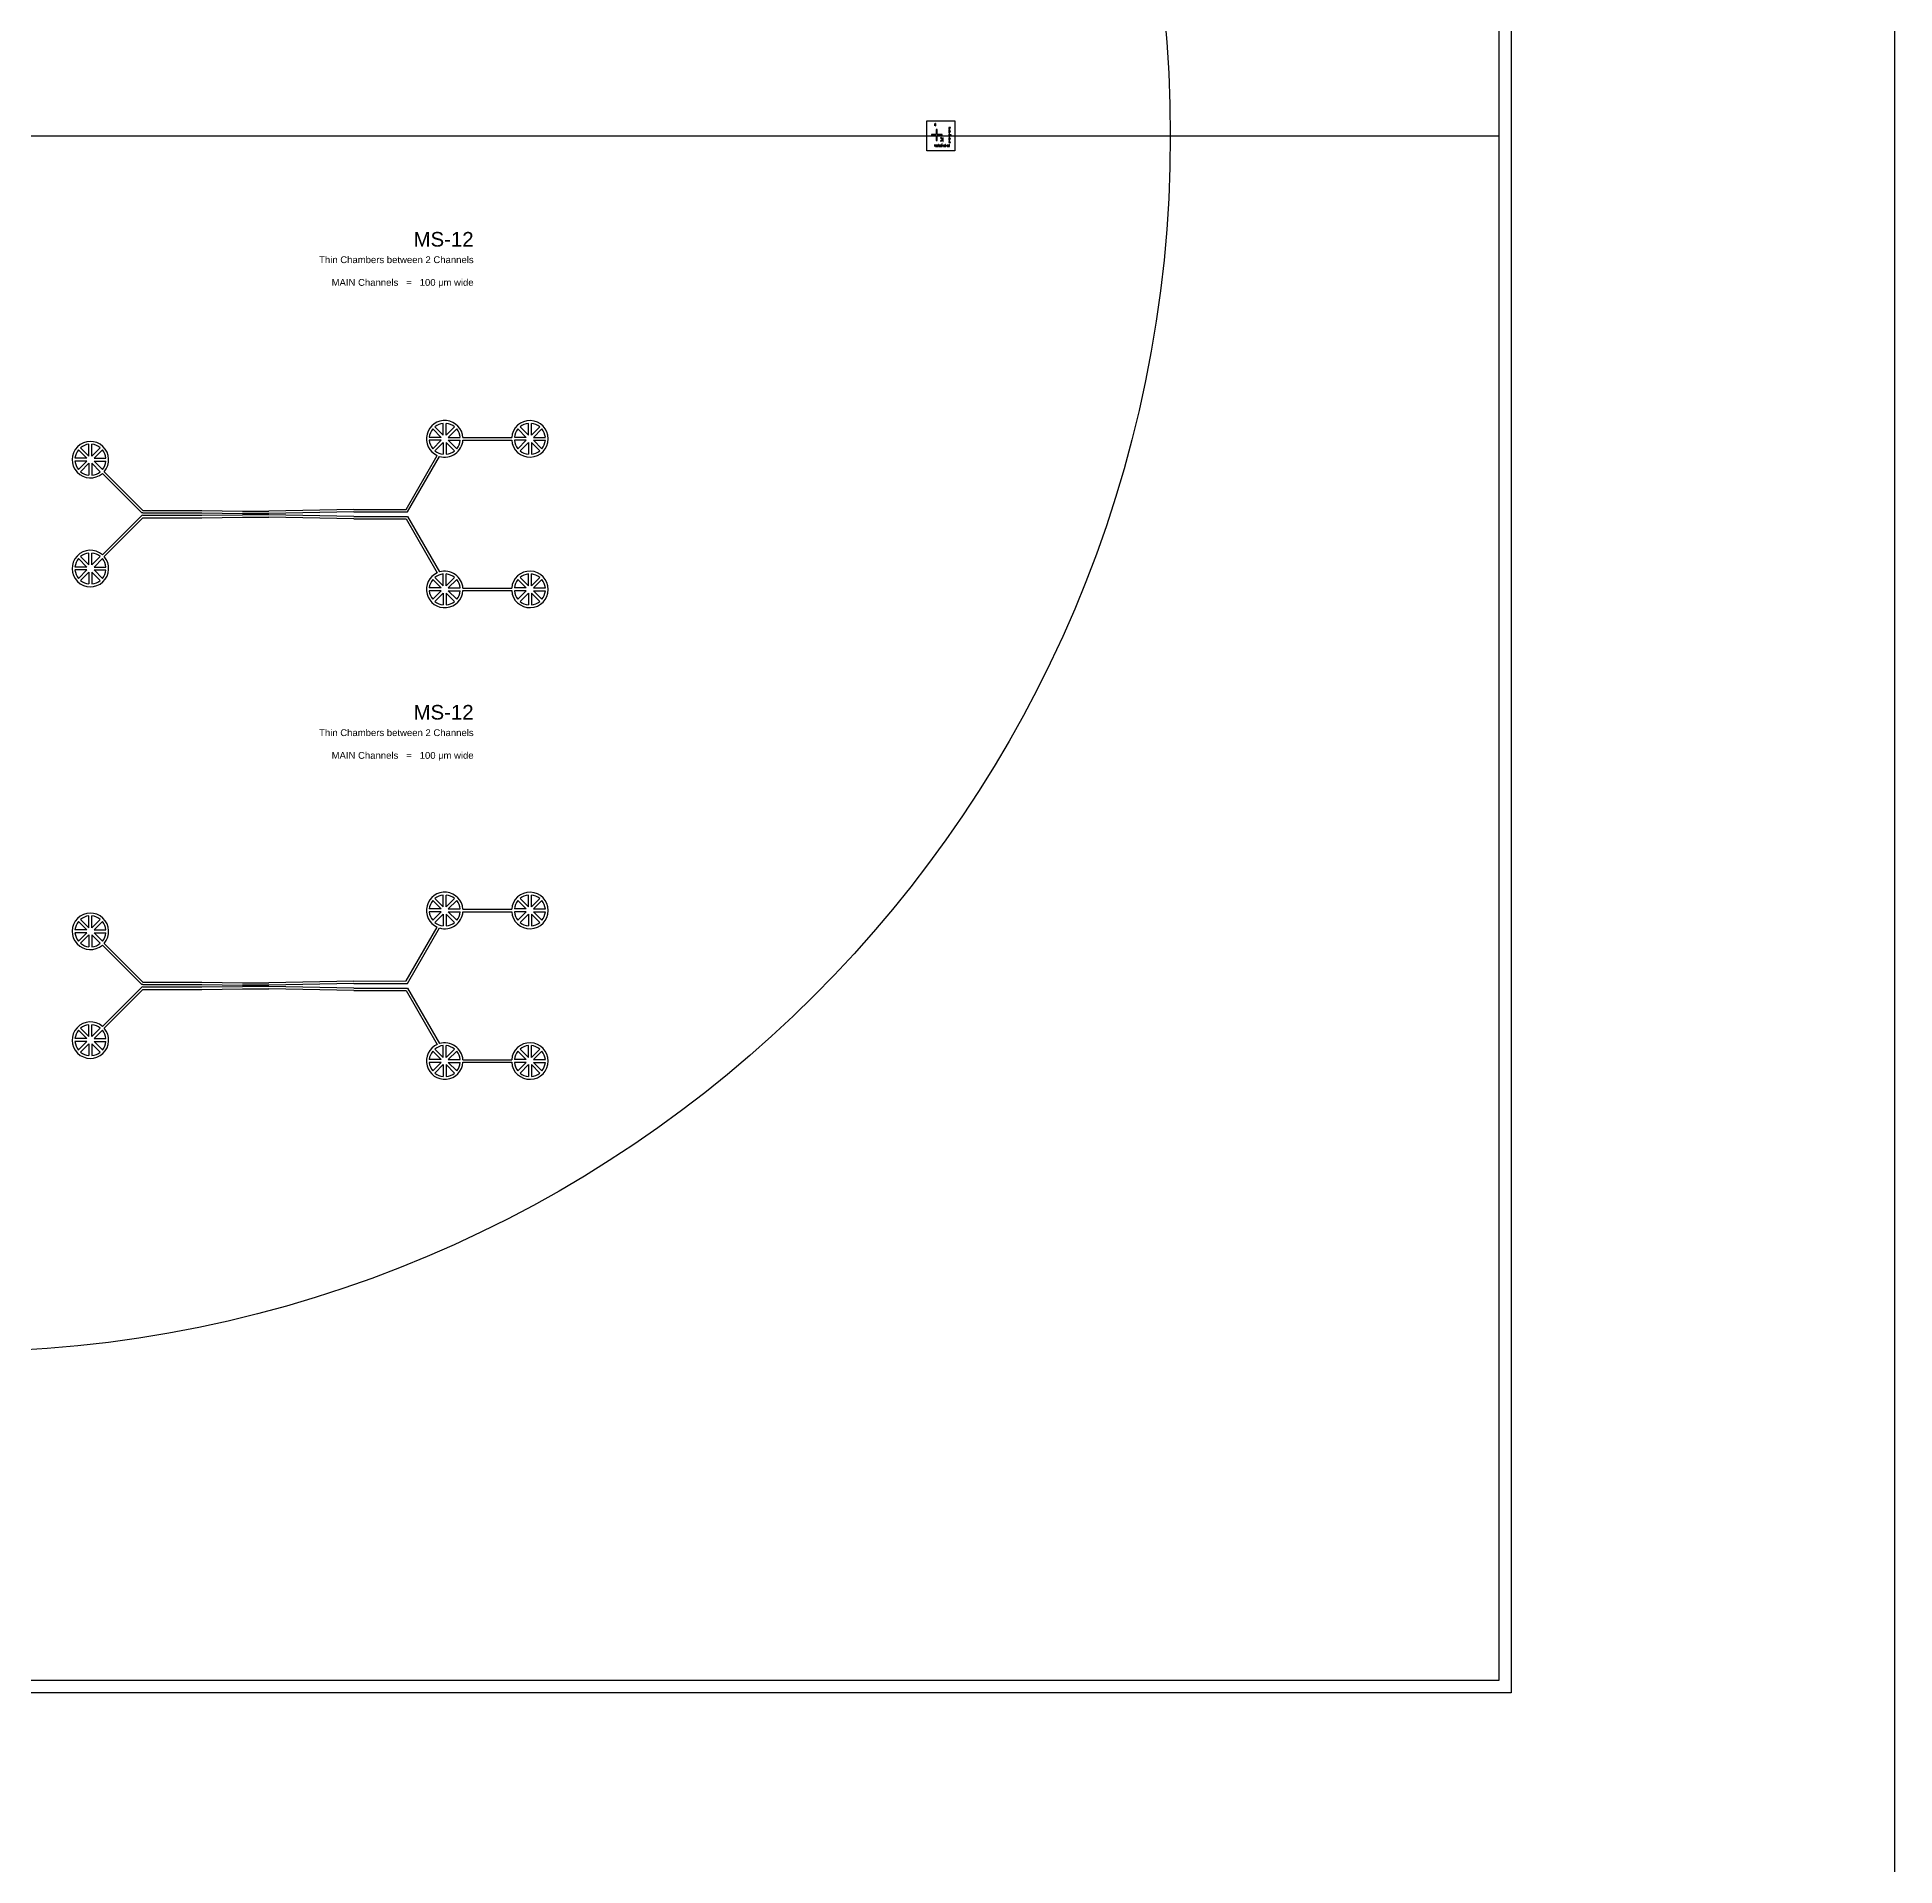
# Model space of a CAD drawing. Header units: millimetres. Extents: x 1000 to 444771, y -11148 to 590229.
# Drawn here: x 368440 to 444771, y 439885 to 515057 of the extents above; entities that cross this region are included whole.
import ezdxf

# ---------------------------------------------------------------- set-up
doc = ezdxf.new("R2010")
doc.units = ezdxf.units.MM
doc.layers.add('CLEAR', color=140, linetype='Continuous')
doc.layers.add('MASK', color=20, linetype='Continuous')
doc.styles.get("Standard").update_dxf_attribs({"font": 'arial.ttf'})

msp = doc.modelspace()

# ---------------------------------------------------------------- linework, layer by layer
for p, q in [((444771, -11148), (444771, 590229)), ((301500, 511000), (428500, 511000))]:
    msp.add_line(p, q)
msp.add_circle((365000, 511000), 50000)
at = {"layer": 'CLEAR'}
for p, q in [((429000, 575000), (429000, 447000)), ((405000, 511610), (406145, 511610)), ((405000, 510390), (405000, 511610)), ((406145, 511610), (406145, 510390)), ((406145, 510390), (405000, 510390)), ((385934, 498595), (387938, 498595)), ((385934, 498495), (387938, 498495)), ((383603, 495646), (384881, 497860)), ((383661, 495546), (384976, 497825)), ((372714, 495530), (371121, 497122)), ((372784, 495600), (371192, 497192)), ((372784, 495600), (375204, 495600)), ((372784, 495500), (375204, 495500)), ((372784, 495400), (375204, 495400)), ((375204, 495600), (376884, 495575)), ((375204, 495500), (376884, 495475)), ((375204, 495400), (376884, 495425)), ((376884, 495575), (377954, 495575)), ((377954, 495475), (376884, 495475)), ((377954, 495425), (376884, 495425)), ((381454, 495645), (377954, 495575)), ((381454, 495545), (377954, 495475)), ((381454, 495355), (377954, 495425)), ((381454, 495645), (383603, 495646)), ((381454, 495545), (383661, 495546)), ((372714, 495371), (371121, 493779)), ((372784, 495300), (371192, 493708)), ((372784, 495300), (375204, 495300)), ((375204, 495300), (376884, 495325)), ((376884, 495325), (377954, 495325)), ((381454, 495255), (377954, 495325)), ((381454, 495355), (383661, 495354)), ((381454, 495255), (383603, 495254)), ((383603, 495254), (384881, 493041)), ((383661, 495354), (384976, 493075)), ((385934, 492405), (387938, 492405)), ((385934, 492305), (387938, 492305)), ((385934, 479208), (387938, 479208)), ((385934, 479108), (387938, 479108)), ((383603, 476259), (384881, 478473)), ((383661, 476159), (384976, 478438)), ((372714, 476143), (371121, 477735)), ((372784, 476213), (371192, 477805)), ((372714, 475984), (371121, 474392)), ((372784, 475913), (371192, 474321)), ((372784, 476213), (375204, 476213)), ((372784, 476113), (375204, 476113)), ((372784, 476013), (375204, 476013)), ((372784, 475913), (375204, 475913)), ((375204, 476213), (376884, 476188)), ((375204, 476113), (376884, 476088)), ((375204, 476013), (376884, 476038)), ((375204, 475913), (376884, 475938)), ((376884, 476188), (377954, 476188)), ((377954, 476088), (376884, 476088)), ((377954, 476038), (376884, 476038)), ((376884, 475938), (377954, 475938)), ((381454, 476258), (377954, 476188)), ((381454, 476158), (377954, 476088)), ((381454, 475968), (377954, 476038)), ((381454, 475868), (377954, 475938)), ((381454, 476258), (383603, 476259)), ((381454, 476158), (383661, 476159)), ((381454, 475968), (383661, 475967)), ((381454, 475868), (383603, 475867)), ((383603, 475867), (384881, 473654)), ((383661, 475967), (384976, 473688)), ((385934, 473018), (387938, 473018)), ((385934, 472918), (387938, 472918)), ((429000, 447000), (301000, 447000))]:
    msp.add_line(p, q, dxfattribs=at)
for points in [[(372784, 495500, -0.198912), (372714, 495530, 0.586272)], [(372784, 495400, 0.198912), (372714, 495371, -0.586272)], [(372784, 476113, -0.198912), (372714, 476143, 0.586272)], [(372784, 476013, 0.198912), (372714, 475984, -0.586272)]]:
    msp.add_lwpolyline(points, format="xyb", dxfattribs=at)
for centre, start, end in [((385186, 498545), 3.82255, 245.99309), ((388686, 498545), 183.82255, 176.17745), ((385186, 498545), 253.7533, 356.17745), ((370628, 497686), 318.82255, 311.17745), ((370628, 493214), 48.82255, 41.17745), ((385186, 492355), 3.82255, 106.2467), ((388686, 492355), 183.82255, 176.17745), ((385186, 492355), 114.00691, 356.17745), ((385186, 479158), 3.82255, 245.99309), ((388686, 479158), 183.82255, 176.17745), ((370628, 478299), 318.82255, 311.17745), ((385186, 479158), 253.7533, 356.17745), ((370628, 473827), 48.82255, 41.17745), ((385186, 472968), 114.00691, 356.17745), ((385186, 472968), 3.82255, 106.2467), ((388686, 472968), 183.82255, 176.17745)]:
    msp.add_arc(centre, 750, start, end, dxfattribs=at)
at = {"layer": 'MASK'}
for p, q in [((428500, 574500), (428500, 447500)), ((405331, 511510), (405319, 511510)), ((405319, 511510), (405319, 511410)), ((405331, 511410), (405331, 511510)), ((405368, 511510), (405356, 511510)), ((405356, 511510), (405356, 511410)), ((405368, 511410), (405368, 511510)), ((405383, 511057), (405183, 511057)), ((405183, 511057), (405183, 511013)), ((405183, 511013), (405383, 511013)), ((405319, 511410), (405331, 511410)), ((405356, 511410), (405368, 511410)), ((405427, 511257), (405383, 511257)), ((405383, 511257), (405383, 511057)), ((405383, 511013), (405383, 510813)), ((405383, 510813), (405427, 510813)), ((405427, 511057), (405427, 511257)), ((405627, 511057), (405427, 511057)), ((405427, 510813), (405427, 511013)), ((405427, 511013), (405627, 511013)), ((405577, 510932), (405563, 510918)), ((405634, 510847), (405563, 510918)), ((405634, 510847), (405563, 510776)), ((405577, 510762), (405563, 510776)), ((405648, 510861), (405577, 510932)), ((405648, 510833), (405577, 510762)), ((405630, 510665), (405618, 510665)), ((405618, 510665), (405618, 510565)), ((405627, 511013), (405627, 511057)), ((405630, 510565), (405630, 510665)), ((405668, 510922), (405648, 510922)), ((405648, 510922), (405648, 510861)), ((405648, 510833), (405648, 510772)), ((405648, 510772), (405668, 510772)), ((405668, 510772), (405668, 510922)), ((405970, 511341), (405895, 511341)), ((405895, 511341), (405895, 511329)), ((405895, 511329), (405970, 511329)), ((405945, 511311), (405895, 511311)), ((405895, 511311), (405895, 511299)), ((405895, 511299), (405945, 511299)), ((405945, 511281), (405895, 511281)), ((405895, 511281), (405895, 511269)), ((405895, 511269), (405945, 511269)), ((405945, 511251), (405895, 511251)), ((405895, 511251), (405895, 511239)), ((405895, 511239), (405945, 511239)), ((405945, 511221), (405895, 511221)), ((405895, 511221), (405895, 511209)), ((405895, 511209), (405945, 511209)), ((405970, 511191), (405895, 511191)), ((405895, 511191), (405895, 511179)), ((405895, 511179), (405970, 511179)), ((405945, 511161), (405895, 511161)), ((405895, 511161), (405895, 511149)), ((405895, 511149), (405945, 511149)), ((405945, 511131), (405895, 511131)), ((405895, 511131), (405895, 511119)), ((405895, 511119), (405945, 511119)), ((405945, 511101), (405895, 511101)), ((405895, 511101), (405895, 511089)), ((405895, 511089), (405945, 511089)), ((405945, 511071), (405895, 511071)), ((405895, 511071), (405895, 511059)), ((405895, 511059), (405945, 511059)), ((405995, 511041), (405895, 511041)), ((405895, 511041), (405895, 511029)), ((405895, 511029), (405995, 511029)), ((405945, 511011), (405895, 511011)), ((405895, 511011), (405895, 510999)), ((405895, 510999), (405945, 510999)), ((405945, 510981), (405895, 510981)), ((405895, 510981), (405895, 510969)), ((405895, 510969), (405945, 510969)), ((405945, 510951), (405895, 510951)), ((405895, 510951), (405895, 510939)), ((405895, 510939), (405945, 510939)), ((405945, 510921), (405895, 510921)), ((405895, 510921), (405895, 510909)), ((405895, 510909), (405945, 510909)), ((405970, 510891), (405895, 510891)), ((405895, 510891), (405895, 510879)), ((405895, 510879), (405970, 510879)), ((405945, 510861), (405895, 510861)), ((405895, 510861), (405895, 510849)), ((405895, 510849), (405945, 510849)), ((405945, 510831), (405895, 510831)), ((405895, 510831), (405895, 510819)), ((405895, 510819), (405945, 510819)), ((405945, 510801), (405895, 510801)), ((405895, 510801), (405895, 510789)), ((405895, 510789), (405945, 510789)), ((405945, 510771), (405895, 510771)), ((405895, 510771), (405895, 510759)), ((405895, 510759), (405945, 510759)), ((405970, 510741), (405895, 510741)), ((405895, 510741), (405895, 510729)), ((405895, 510729), (405970, 510729)), ((405945, 511299), (405945, 511311)), ((405945, 511269), (405945, 511281)), ((405945, 511239), (405945, 511251)), ((405945, 511209), (405945, 511221)), ((405945, 511149), (405945, 511161)), ((405945, 511119), (405945, 511131)), ((405945, 511089), (405945, 511101)), ((405945, 511059), (405945, 511071)), ((405945, 510999), (405945, 511011)), ((405945, 510969), (405945, 510981)), ((405945, 510939), (405945, 510951)), ((405945, 510909), (405945, 510921)), ((405945, 510849), (405945, 510861)), ((405945, 510819), (405945, 510831)), ((405945, 510789), (405945, 510801)), ((405945, 510759), (405945, 510771)), ((405970, 511329), (405970, 511341)), ((405970, 511179), (405970, 511191)), ((405970, 510879), (405970, 510891)), ((405970, 510729), (405970, 510741)), ((405995, 511029), (405995, 511041)), ((405330, 510640), (405318, 510640)), ((405318, 510640), (405318, 510565)), ((405318, 510565), (405330, 510565)), ((405330, 510565), (405330, 510640)), ((405360, 510615), (405348, 510615)), ((405348, 510615), (405348, 510565)), ((405348, 510565), (405360, 510565)), ((405360, 510565), (405360, 510615)), ((405390, 510615), (405378, 510615)), ((405378, 510615), (405378, 510565)), ((405378, 510565), (405390, 510565)), ((405390, 510565), (405390, 510615)), ((405420, 510615), (405408, 510615)), ((405408, 510615), (405408, 510565)), ((405408, 510565), (405420, 510565)), ((405420, 510565), (405420, 510615)), ((405450, 510615), (405438, 510615)), ((405438, 510615), (405438, 510565)), ((405438, 510565), (405450, 510565)), ((405450, 510565), (405450, 510615)), ((405480, 510640), (405468, 510640)), ((405468, 510640), (405468, 510565)), ((405468, 510565), (405480, 510565)), ((405480, 510565), (405480, 510640)), ((405510, 510615), (405498, 510615)), ((405498, 510615), (405498, 510565)), ((405498, 510565), (405510, 510565)), ((405510, 510565), (405510, 510615)), ((405540, 510615), (405528, 510615)), ((405528, 510615), (405528, 510565)), ((405528, 510565), (405540, 510565)), ((405540, 510565), (405540, 510615)), ((405570, 510615), (405558, 510615)), ((405558, 510615), (405558, 510565)), ((405558, 510565), (405570, 510565)), ((405570, 510565), (405570, 510615)), ((405600, 510615), (405588, 510615)), ((405588, 510615), (405588, 510565)), ((405588, 510565), (405600, 510565)), ((405600, 510565), (405600, 510615)), ((405618, 510565), (405630, 510565)), ((405660, 510615), (405648, 510615)), ((405648, 510615), (405648, 510565)), ((405648, 510565), (405660, 510565)), ((405660, 510565), (405660, 510615)), ((405690, 510615), (405678, 510615)), ((405678, 510615), (405678, 510565)), ((405678, 510565), (405690, 510565)), ((405690, 510565), (405690, 510615)), ((405720, 510615), (405708, 510615)), ((405708, 510615), (405708, 510565)), ((405708, 510565), (405720, 510565)), ((405720, 510565), (405720, 510615)), ((405750, 510615), (405738, 510615)), ((405738, 510615), (405738, 510565)), ((405738, 510565), (405750, 510565)), ((405750, 510565), (405750, 510615)), ((405780, 510640), (405768, 510640)), ((405768, 510640), (405768, 510565)), ((405768, 510565), (405780, 510565)), ((405780, 510565), (405780, 510640)), ((405810, 510615), (405798, 510615)), ((405798, 510615), (405798, 510565)), ((405798, 510565), (405810, 510565)), ((405810, 510565), (405810, 510615)), ((405840, 510615), (405828, 510615)), ((405828, 510615), (405828, 510565)), ((405828, 510565), (405840, 510565)), ((405840, 510565), (405840, 510615)), ((405870, 510615), (405858, 510615)), ((405858, 510615), (405858, 510565)), ((405858, 510565), (405870, 510565)), ((405870, 510565), (405870, 510615)), ((405900, 510615), (405888, 510615)), ((405888, 510615), (405888, 510565)), ((405888, 510565), (405900, 510565)), ((405900, 510565), (405900, 510615)), ((405930, 510640), (405918, 510640)), ((405918, 510640), (405918, 510565)), ((405918, 510565), (405930, 510565)), ((405930, 510565), (405930, 510640)), ((385038, 498606), (384551, 498606)), ((385038, 498484), (384551, 498484)), ((385038, 498606), (384694, 498950)), ((385038, 498484), (384694, 498140)), ((385125, 498693), (384781, 499037)), ((385125, 498693), (385125, 499180)), ((385247, 498693), (385247, 499180)), ((385247, 498693), (385591, 499037)), ((385334, 498606), (385678, 498950)), ((385334, 498606), (385821, 498606)), ((385334, 498484), (385678, 498140)), ((385334, 498484), (385821, 498484)), ((388538, 498606), (388051, 498606)), ((388538, 498484), (388051, 498484)), ((388538, 498606), (388194, 498950)), ((388538, 498484), (388194, 498140)), ((388625, 498693), (388281, 499037)), ((388625, 498693), (388625, 499180)), ((388747, 498693), (388747, 499180)), ((388747, 498693), (389091, 499037)), ((388834, 498606), (389178, 498950)), ((388834, 498606), (389321, 498606)), ((388834, 498484), (389178, 498140)), ((388834, 498484), (389321, 498484)), ((370480, 497747), (369993, 497747)), ((370480, 497747), (370136, 498092)), ((370566, 497834), (370222, 498178)), ((370566, 497834), (370566, 498321)), ((370689, 497834), (370689, 498321)), ((370689, 497834), (371033, 498178)), ((370776, 497747), (371120, 498092)), ((370776, 497747), (371262, 497747)), ((385125, 498397), (384781, 498053)), ((385125, 498397), (385125, 497910)), ((385247, 498397), (385591, 498053)), ((385247, 498397), (385247, 497910)), ((388625, 498397), (388281, 498053)), ((388625, 498397), (388625, 497910)), ((388747, 498397), (389091, 498053)), ((388747, 498397), (388747, 497910)), ((370480, 497625), (369993, 497625)), ((370480, 497625), (370136, 497281)), ((370566, 497538), (370222, 497194)), ((370566, 497538), (370566, 497052)), ((370689, 497538), (371033, 497194)), ((370689, 497538), (370689, 497052)), ((370776, 497625), (371120, 497281)), ((370776, 497625), (371262, 497625)), ((370480, 493276), (369993, 493276)), ((370480, 493153), (369993, 493153)), ((370480, 493276), (370136, 493620)), ((370480, 493153), (370136, 492809)), ((370566, 493362), (370222, 493706)), ((370566, 493362), (370566, 493849)), ((370689, 493362), (370689, 493849)), ((370689, 493362), (371033, 493706)), ((370776, 493276), (371120, 493620)), ((370776, 493276), (371262, 493276)), ((370776, 493153), (371120, 492809)), ((370776, 493153), (371262, 493153)), ((370566, 493066), (370222, 492722)), ((370566, 493066), (370566, 492580)), ((370689, 493066), (371033, 492722)), ((370689, 493066), (370689, 492580)), ((385038, 492417), (384551, 492417)), ((385038, 492417), (384694, 492761)), ((385125, 492503), (384781, 492847)), ((385125, 492503), (385125, 492990)), ((385247, 492503), (385247, 492990)), ((385247, 492503), (385591, 492847)), ((385334, 492417), (385678, 492761)), ((385334, 492417), (385821, 492417)), ((388538, 492417), (388051, 492417)), ((388538, 492417), (388194, 492761)), ((388625, 492503), (388281, 492847)), ((388625, 492503), (388625, 492990)), ((388747, 492503), (388747, 492990)), ((388747, 492503), (389091, 492847)), ((388834, 492417), (389178, 492761)), ((388834, 492417), (389321, 492417)), ((385038, 492294), (384551, 492294)), ((385038, 492294), (384694, 491950)), ((385125, 492207), (384781, 491863)), ((385125, 492207), (385125, 491721)), ((385247, 492207), (385591, 491863)), ((385247, 492207), (385247, 491721)), ((385334, 492294), (385678, 491950)), ((385334, 492294), (385821, 492294)), ((388538, 492294), (388051, 492294)), ((388538, 492294), (388194, 491950)), ((388625, 492207), (388281, 491863)), ((388625, 492207), (388625, 491721)), ((388747, 492207), (389091, 491863)), ((388747, 492207), (388747, 491721)), ((388834, 492294), (389178, 491950)), ((388834, 492294), (389321, 492294)), ((385038, 479219), (384694, 479563)), ((385125, 479306), (384781, 479650)), ((385125, 479306), (385125, 479793)), ((385247, 479306), (385247, 479793)), ((385247, 479306), (385591, 479650)), ((385334, 479219), (385678, 479563)), ((388538, 479219), (388194, 479563)), ((388625, 479306), (388281, 479650)), ((388625, 479306), (388625, 479793)), ((388747, 479306), (388747, 479793)), ((388747, 479306), (389091, 479650)), ((388834, 479219), (389178, 479563)), ((370480, 478360), (370136, 478705)), ((370566, 478447), (370222, 478791)), ((370566, 478447), (370566, 478934)), ((370689, 478447), (370689, 478934)), ((370689, 478447), (371033, 478791)), ((370776, 478360), (371120, 478705)), ((385038, 479219), (384551, 479219)), ((385038, 479097), (384551, 479097)), ((385038, 479097), (384694, 478753)), ((385125, 479010), (384781, 478666)), ((385125, 479010), (385125, 478523)), ((385247, 479010), (385591, 478666)), ((385247, 479010), (385247, 478523)), ((385334, 479219), (385821, 479219)), ((385334, 479097), (385678, 478753)), ((385334, 479097), (385821, 479097)), ((388538, 479219), (388051, 479219)), ((388538, 479097), (388051, 479097)), ((388538, 479097), (388194, 478753)), ((388625, 479010), (388281, 478666)), ((388625, 479010), (388625, 478523)), ((388747, 479010), (389091, 478666)), ((388747, 479010), (388747, 478523)), ((388834, 479219), (389321, 479219)), ((388834, 479097), (389178, 478753)), ((388834, 479097), (389321, 479097)), ((370480, 478360), (369993, 478360)), ((370480, 478238), (369993, 478238)), ((370480, 478238), (370136, 477894)), ((370566, 478151), (370222, 477807)), ((370566, 478151), (370566, 477665)), ((370689, 478151), (371033, 477807)), ((370689, 478151), (370689, 477665)), ((370776, 478360), (371262, 478360)), ((370776, 478238), (371120, 477894)), ((370776, 478238), (371262, 478238)), ((370480, 473889), (370136, 474233)), ((370566, 473975), (370222, 474319)), ((370566, 473975), (370566, 474462)), ((370689, 473975), (370689, 474462)), ((370689, 473975), (371033, 474319)), ((370776, 473889), (371120, 474233)), ((370480, 473889), (369993, 473889)), ((370480, 473766), (369993, 473766)), ((370480, 473766), (370136, 473422)), ((370566, 473679), (370222, 473335)), ((370566, 473679), (370566, 473193)), ((370689, 473679), (371033, 473335)), ((370689, 473679), (370689, 473193)), ((370776, 473889), (371262, 473889)), ((370776, 473766), (371120, 473422)), ((370776, 473766), (371262, 473766)), ((385038, 473030), (384694, 473374)), ((385125, 473116), (384781, 473460)), ((385125, 473116), (385125, 473603)), ((385247, 473116), (385247, 473603)), ((385247, 473116), (385591, 473460)), ((385334, 473030), (385678, 473374)), ((388538, 473030), (388194, 473374)), ((388625, 473116), (388281, 473460)), ((388625, 473116), (388625, 473603)), ((388747, 473116), (388747, 473603)), ((388747, 473116), (389091, 473460)), ((388834, 473030), (389178, 473374)), ((385038, 473030), (384551, 473030)), ((385038, 472907), (384551, 472907)), ((385038, 472907), (384694, 472563)), ((385125, 472820), (384781, 472476)), ((385125, 472820), (385125, 472334)), ((385247, 472820), (385591, 472476)), ((385247, 472820), (385247, 472334)), ((385334, 473030), (385821, 473030)), ((385334, 472907), (385678, 472563)), ((385334, 472907), (385821, 472907)), ((388538, 473030), (388051, 473030)), ((388538, 472907), (388051, 472907)), ((388538, 472907), (388194, 472563)), ((388625, 472820), (388281, 472476)), ((388625, 472820), (388625, 472334)), ((388747, 472820), (389091, 472476)), ((388747, 472820), (388747, 472334)), ((388834, 473030), (389321, 473030)), ((388834, 472907), (389178, 472563)), ((388834, 472907), (389321, 472907)), ((428500, 447500), (301500, 447500))]:
    msp.add_line(p, q, dxfattribs=at)
for centre, start, end in [((385186, 498545), 140.51773, 174.48227), ((385186, 498545), 185.51773, 219.48227), ((385186, 498545), 95.51773, 129.48227), ((385186, 498545), 50.51773, 84.48227), ((385186, 498545), 5.51773, 39.48227), ((385186, 498545), 320.51773, 354.48227), ((388686, 498545), 140.51773, 174.48227), ((388686, 498545), 185.51773, 219.48227), ((388686, 498545), 95.51773, 129.48227), ((388686, 498545), 50.51773, 84.48227), ((388686, 498545), 5.51773, 39.48227), ((388686, 498545), 320.51773, 354.48227), ((370628, 497686), 140.51773, 174.48227), ((370628, 497686), 95.51773, 129.48227), ((370628, 497686), 50.51773, 84.48227), ((370628, 497686), 5.51773, 39.48227), ((385186, 498545), 230.51773, 264.48227), ((385186, 498545), 275.51773, 309.48227), ((388686, 498545), 230.51773, 264.48227), ((388686, 498545), 275.51773, 309.48227), ((370628, 497686), 185.51773, 219.48227), ((370628, 497686), 230.51773, 264.48227), ((370628, 497686), 275.51773, 309.48227), ((370628, 497686), 320.51773, 354.48227), ((370628, 493214), 140.51773, 174.48227), ((370628, 493214), 185.51773, 219.48227), ((370628, 493214), 95.51773, 129.48227), ((370628, 493214), 50.51773, 84.48227), ((370628, 493214), 5.51773, 39.48227), ((370628, 493214), 320.51773, 354.48227), ((370628, 493214), 230.51773, 264.48227), ((370628, 493214), 275.51773, 309.48227), ((385186, 492355), 140.51773, 174.48227), ((385186, 492355), 95.51773, 129.48227), ((385186, 492355), 50.51773, 84.48227), ((385186, 492355), 5.51773, 39.48227), ((388686, 492355), 140.51773, 174.48227), ((388686, 492355), 95.51773, 129.48227), ((388686, 492355), 50.51773, 84.48227), ((388686, 492355), 5.51773, 39.48227), ((385186, 492355), 185.51773, 219.48227), ((385186, 492355), 230.51773, 264.48227), ((385186, 492355), 275.51773, 309.48227), ((385186, 492355), 320.51773, 354.48227), ((388686, 492355), 185.51773, 219.48227), ((388686, 492355), 230.51773, 264.48227), ((388686, 492355), 275.51773, 309.48227), ((388686, 492355), 320.51773, 354.48227), ((385186, 479158), 140.51773, 174.48227), ((385186, 479158), 95.51773, 129.48227), ((385186, 479158), 50.51773, 84.48227), ((385186, 479158), 5.51773, 39.48227), ((388686, 479158), 140.51773, 174.48227), ((388686, 479158), 95.51773, 129.48227), ((388686, 479158), 50.51773, 84.48227), ((388686, 479158), 5.51773, 39.48227), ((370628, 478299), 140.51773, 174.48227), ((370628, 478299), 95.51773, 129.48227), ((370628, 478299), 50.51773, 84.48227), ((370628, 478299), 5.51773, 39.48227), ((385186, 479158), 185.51773, 219.48227), ((385186, 479158), 230.51773, 264.48227), ((385186, 479158), 275.51773, 309.48227), ((385186, 479158), 320.51773, 354.48227), ((388686, 479158), 185.51773, 219.48227), ((388686, 479158), 230.51773, 264.48227), ((388686, 479158), 275.51773, 309.48227), ((388686, 479158), 320.51773, 354.48227), ((370628, 478299), 185.51773, 219.48227), ((370628, 478299), 320.51773, 354.48227), ((370628, 478299), 230.51773, 264.48227), ((370628, 478299), 275.51773, 309.48227), ((370628, 473827), 140.51773, 174.48227), ((370628, 473827), 95.51773, 129.48227), ((370628, 473827), 50.51773, 84.48227), ((370628, 473827), 5.51773, 39.48227), ((370628, 473827), 185.51773, 219.48227), ((370628, 473827), 230.51773, 264.48227), ((370628, 473827), 275.51773, 309.48227), ((370628, 473827), 320.51773, 354.48227), ((385186, 472968), 140.51773, 174.48227), ((385186, 472968), 95.51773, 129.48227), ((385186, 472968), 50.51773, 84.48227), ((385186, 472968), 5.51773, 39.48227), ((388686, 472968), 140.51773, 174.48227), ((388686, 472968), 95.51773, 129.48227), ((388686, 472968), 50.51773, 84.48227), ((388686, 472968), 5.51773, 39.48227), ((385186, 472968), 185.51773, 219.48227), ((385186, 472968), 320.51773, 354.48227), ((388686, 472968), 185.51773, 219.48227), ((388686, 472968), 320.51773, 354.48227), ((385186, 472968), 230.51773, 264.48227), ((385186, 472968), 275.51773, 309.48227), ((388686, 472968), 230.51773, 264.48227), ((388686, 472968), 275.51773, 309.48227)]:
    msp.add_arc(centre, 638, start, end, dxfattribs=at)

# ---------------------------------------------------------------- texts
at = {"layer": 'CLEAR', "char_height": 280, "attachment_point": 9}
for insert in [(386374, 504756), (386374, 485314)]:
    msp.add_mtext_dynamic_manual_height_columns('{\\H2.1429x;MS-12\\H0.83333x;\\P}Thin Chambers between 2 Channels\\P\\PMAIN Channels   =   100 {\\fSymbol|b0|i0|c2|p18;m}m wide', width=11473.28, gutter_width=5106, heights=[6422], dxfattribs=dict(at, insert=insert))

doc.saveas('drawing.dxf')
